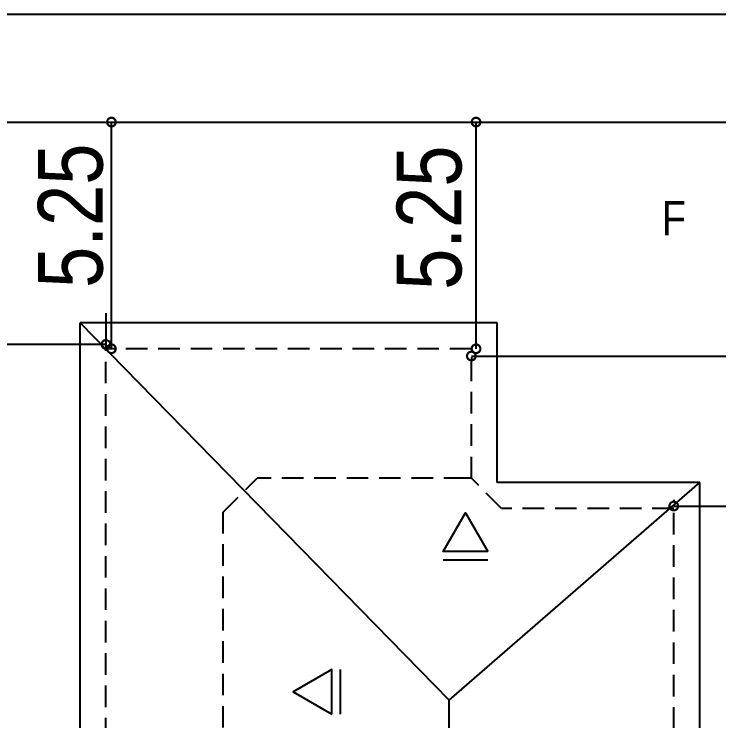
# Model space of a CAD drawing. Extents: x -109 to 1815, y -14679 to 345.
# Drawn here: x 56.42 to 72.74, y 300.3 to 316.67 of the extents above; entities that cross this region are included whole.
import ezdxf

# ---------------------------------------------------------------- set-up
doc = ezdxf.new("R2010")
doc.units = 0
doc.header["$MEASUREMENT"] = 0
doc.linetypes.add('HIDDEN', pattern=[0.375, 0.25, -0.125])
doc.layers.get('0').update_dxf_attribs({"linetype": 'CONTINUOUS'})
doc.layers.get('DEFPOINTS').update_dxf_attribs({"linetype": 'CONTINUOUS'})
for name, color, linetype in [('COBETURA', 5, 'CONTINUOUS'), ('COTA', 1, 'CONTINUOUS'), ('PAREDE', 6, 'CONTINUOUS'), ('PROJCASA', 3, 'HIDDEN'), ('TERRENO', 1, 'CONTINUOUS')]:
    doc.layers.add(name, color=color, linetype=linetype)
doc.styles.add('SIMPLEX', font='techl___.ttf')
doc.dimstyles.new('Copy of 50model', dxfattribs={"dimtxt": 1.5, "dimasz": 0.4, "dimexe": 0.08, "dimexo": 0.2, "dimgap": 0.05, "dimtad": 1, "dimzin": 4, "dimdsep": 46, "dimtxsty": 'SIMPLEX', "dimblk1": 'DOTSMALL', "dimblk2": 'DOTSMALL', "dimsah": 1, "dimcen": 0.2, "dimadec": 0, "dimazin": 0, "dimtfac": 1, "dimtmove": 2, "dimatfit": 3, "dimldrblk": 'DOTSMALL', "dimfxl": 1, "dimtvp": 1, "dimtolj": 1, "dimtzin": 0, "dimlwd": -1, "dimarcsym": 0})

# ---------------------------------------------------------------- blocks, each defined once
blk = doc.blocks.new('_DOTSMALL')
at = {"color": 0, "linetype": 'ByBlock', "ltscale": 0.05, "const_width": 0.5}
blk.add_lwpolyline([(-0.0625, 0, 1), (0.0625, 0, 1)], format="xyb", close=True, dxfattribs=at)
blk = doc.blocks.new('*D110')
at = {"layer": 'COTA', "color": 0, "lineweight": -2, "transparency": 16777216}
for p, q in [((71.696, 305.418), (71.696, 305.355)), ((93.696, 305.418), (93.696, 305.355))]:
    blk.add_line(p, q, dxfattribs=at)
at = {"layer": 'COTA', "color": 0, "transparency": 16777216}
blk.add_line((71.696, 305.275), (93.696, 305.275), dxfattribs=at)
at = {"layer": 'DEFPOINTS', "color": 0, "transparency": 16777216}
for p in [(93.696, 305.275), (71.696, 305.218), (93.696, 305.218)]:
    blk.add_point(p, dxfattribs=at)
at = {"layer": 'COTA', "color": 0, "transparency": 16777216, "xscale": 0.4, "yscale": 0.4, "zscale": 0.4, "rotation": 180}
blk.add_blockref('_DOTSMALL', (71.696, 305.275), dxfattribs=at)
at = {"layer": 'COTA', "color": 0, "transparency": 16777216, "xscale": 0.4, "yscale": 0.4, "zscale": 0.4}
blk.add_blockref('_DOTSMALL', (93.696, 305.275), dxfattribs=at)
at = {"layer": 'COTA', "color": 0, "transparency": 16777216, "insert": (82.696, 306.09), "char_height": 1.5, "attachment_point": 5, "style": 'SIMPLEX'}
blk.add_mtext('\\A1;22.00', dxfattribs=at)
blk = doc.blocks.new('*D111')
at = {"layer": 'COTA', "color": 0, "transparency": 16777216}
blk.add_line((67.117, 308.918), (67.117, 314.168), dxfattribs=at)
at = {"layer": 'COTA', "color": 0, "lineweight": -2, "transparency": 16777216}
for p, q in [((67.208, 314.168), (67.197, 314.168)), ((67.208, 308.918), (67.197, 308.918))]:
    blk.add_line(p, q, dxfattribs=at)
at = {"layer": 'DEFPOINTS', "color": 0, "transparency": 16777216}
for p in [(67.008, 314.168), (67.117, 314.168), (67.008, 308.918)]:
    blk.add_point(p, dxfattribs=at)
at = {"layer": 'COTA', "color": 0, "transparency": 16777216, "xscale": 0.4, "yscale": 0.4, "zscale": 0.4}
for p, rotation in [((67.117, 314.168), 90), ((67.117, 308.918), 270)]:
    blk.add_blockref('_DOTSMALL', p, dxfattribs=dict(at, rotation=rotation))
at = {"layer": 'COTA', "color": 0, "transparency": 16777216, "insert": (66.039, 311.954), "char_height": 1.5, "attachment_point": 5, "rotation": 90, "style": 'SIMPLEX'}
blk.add_mtext('\\A1;5.25', dxfattribs=at)
blk = doc.blocks.new('*D112')
at = {"layer": 'COTA', "color": 0, "transparency": 16777216}
blk.add_line((58.673, 308.918), (58.673, 314.168), dxfattribs=at)
at = {"layer": 'COTA', "color": 0, "lineweight": -2, "transparency": 16777216}
for p, q in [((58.746, 314.168), (58.753, 314.168)), ((58.746, 308.918), (58.753, 308.918))]:
    blk.add_line(p, q, dxfattribs=at)
at = {"layer": 'DEFPOINTS', "color": 0, "transparency": 16777216}
for p in [(58.546, 314.168), (58.673, 314.168), (58.546, 308.918)]:
    blk.add_point(p, dxfattribs=at)
at = {"layer": 'COTA', "color": 0, "transparency": 16777216, "xscale": 0.4, "yscale": 0.4, "zscale": 0.4}
for p, rotation in [((58.673, 314.168), 90), ((58.673, 308.918), 270)]:
    blk.add_blockref('_DOTSMALL', p, dxfattribs=dict(at, rotation=rotation))
at = {"layer": 'COTA', "color": 0, "transparency": 16777216, "insert": (57.73, 311.999), "char_height": 1.5, "attachment_point": 5, "rotation": 90, "style": 'SIMPLEX'}
blk.add_mtext('\\A1;5.25', dxfattribs=at)
blk = doc.blocks.new('*D116')
at = {"layer": 'COTA', "color": 0, "lineweight": -2, "transparency": 16777216}
for p, q in [((58.546, 309.74), (58.546, 308.938)), ((-40.857, 308.671), (-40.857, 309.098))]:
    blk.add_line(p, q, dxfattribs=at)
at = {"layer": 'COTA', "color": 0, "transparency": 16777216}
blk.add_line((58.546, 309.018), (-40.857, 309.018), dxfattribs=at)
at = {"layer": 'DEFPOINTS', "color": 0, "transparency": 16777216}
for p in [(58.546, 309.94), (-40.857, 309.018), (-40.857, 308.471)]:
    blk.add_point(p, dxfattribs=at)
at = {"layer": 'COTA', "color": 0, "transparency": 16777216, "xscale": 0.4, "yscale": 0.4, "zscale": 0.4, "rotation": 180}
blk.add_blockref('_DOTSMALL', (-40.857, 309.018), dxfattribs=at)
at = {"layer": 'COTA', "color": 0, "transparency": 16777216, "xscale": 0.4, "yscale": 0.4, "zscale": 0.4}
blk.add_blockref('_DOTSMALL', (58.546, 309.018), dxfattribs=at)
at = {"layer": 'COTA', "color": 0, "transparency": 16777216, "insert": (8.844, 309.838), "char_height": 1.5, "attachment_point": 5, "style": 'SIMPLEX'}
blk.add_mtext('\\A1;99.40', dxfattribs=at)
blk = doc.blocks.new('*D122')
at = {"layer": 'COTA', "color": 0, "transparency": 16777216}
blk.add_line((67.008, 308.749), (93.696, 308.749), dxfattribs=at)
at = {"layer": 'COTA', "color": 0, "lineweight": -2, "transparency": 16777216}
for p, q in [((67.008, 308.718), (67.008, 308.669)), ((93.696, 308.718), (93.696, 308.669))]:
    blk.add_line(p, q, dxfattribs=at)
at = {"layer": 'DEFPOINTS', "color": 0, "transparency": 16777216}
for p in [(67.008, 308.918), (93.696, 308.918), (93.696, 308.749)]:
    blk.add_point(p, dxfattribs=at)
at = {"layer": 'COTA', "color": 0, "transparency": 16777216, "xscale": 0.4, "yscale": 0.4, "zscale": 0.4, "rotation": 180}
blk.add_blockref('_DOTSMALL', (67.008, 308.749), dxfattribs=at)
at = {"layer": 'COTA', "color": 0, "transparency": 16777216, "xscale": 0.4, "yscale": 0.4, "zscale": 0.4}
blk.add_blockref('_DOTSMALL', (93.696, 308.749), dxfattribs=at)
at = {"layer": 'COTA', "color": 0, "transparency": 16777216, "insert": (80.352, 309.568), "char_height": 1.5, "attachment_point": 5, "style": 'SIMPLEX'}
blk.add_mtext('\\A1;26.69', dxfattribs=at)

msp = doc.modelspace()

# ---------------------------------------------------------------- linework, layer by layer
at = {"layer": 'COBETURA'}
for p, q in [((66.496, 300.776), (57.946, 309.518)), ((57.946, 286.414), (57.946, 309.518)), ((67.608, 309.518), (57.946, 309.518)), ((67.608, 305.818), (67.608, 309.518)), ((66.496, 300.776), (72.296, 305.818)), ((72.296, 305.818), (67.608, 305.818)), ((72.296, 290.518), (72.296, 305.818)), ((66.496, 295.542), (66.496, 300.776))]:
    msp.add_line(p, q, dxfattribs=at)
for points in [[(67.389, 304.219), (66.354, 304.219), (66.871, 305.115)], [(63.774, 300.457), (63.774, 301.492), (62.878, 300.974)]]:
    msp.add_lwpolyline(points, close=True, dxfattribs=at)
for points in [[(67.389, 304.019), (66.354, 304.019)], [(63.974, 300.457), (63.974, 301.492)]]:
    msp.add_lwpolyline(points, dxfattribs=at)
at = {"layer": 'PAREDE'}
msp.add_line((67.008, 305.918), (66.527, 305.918), dxfattribs=at)
at = {"layer": 'PROJCASA', "ltscale": 2}
for p, q in [((58.546, 287.118), (58.546, 308.918)), ((67.008, 308.918), (58.546, 308.918)), ((67.008, 305.918), (67.008, 308.918)), ((61.258, 305.13), (62.046, 305.918)), ((66.871, 305.918), (62.046, 305.918)), ((67.708, 305.218), (67.008, 305.918)), ((61.258, 300.143), (61.258, 305.13)), ((71.696, 305.218), (67.708, 305.218)), ((71.696, 291.118), (71.696, 305.218))]:
    msp.add_line(p, q, dxfattribs=at)
at = {"layer": 'TERRENO'}
for p, q in [((-40.524, 316.668), (90.696, 316.668)), ((-40.524, 314.168), (90.696, 314.168))]:
    msp.add_line(p, q, dxfattribs=at)

# ---------------------------------------------------------------- texts
at = {"layer": 'TERRENO', "style": 'SIMPLEX'}
msp.add_text('F', height=0.8, dxfattribs=at).set_placement((71.42, 311.543))

# ---------------------------------------------------------------- dimensions: what is measured, and where the dimension line sits
at = {"layer": 'COTA', "color": 1}
for base, p1, p2, picture, middle in [((58.673, 314.168), (58.546, 308.918), (58.546, 314.168), '*D112', (57.73, 311.999)), ((67.117, 314.168), (67.008, 308.918), (67.008, 314.168), '*D111', (66.039, 311.954))]:
    dim = msp.add_linear_dim(base=base, p1=p1, p2=p2, angle=90, dimstyle='Copy of 50model', dxfattribs=at)
    dim.commit()
    dim.dimension.update_dxf_attribs({"geometry": picture, "text_midpoint": middle, "dimtype": 160})
for base, p1, p2, picture, middle in [((-40.857, 309.018), (58.546, 309.94), (-40.857, 308.471), '*D116', (8.844, 309.838)), ((93.696, 308.749), (67.008, 308.918), (93.696, 308.918), '*D122', (80.352, 309.568)), ((93.696, 305.275), (71.696, 305.218), (93.696, 305.218), '*D110', (82.696, 306.09))]:
    dim = msp.add_linear_dim(base=base, p1=p1, p2=p2, dimstyle='Copy of 50model', dxfattribs=at)
    dim.commit()
    dim.dimension.update_dxf_attribs({"geometry": picture, "text_midpoint": middle})

doc.saveas('drawing.dxf')
